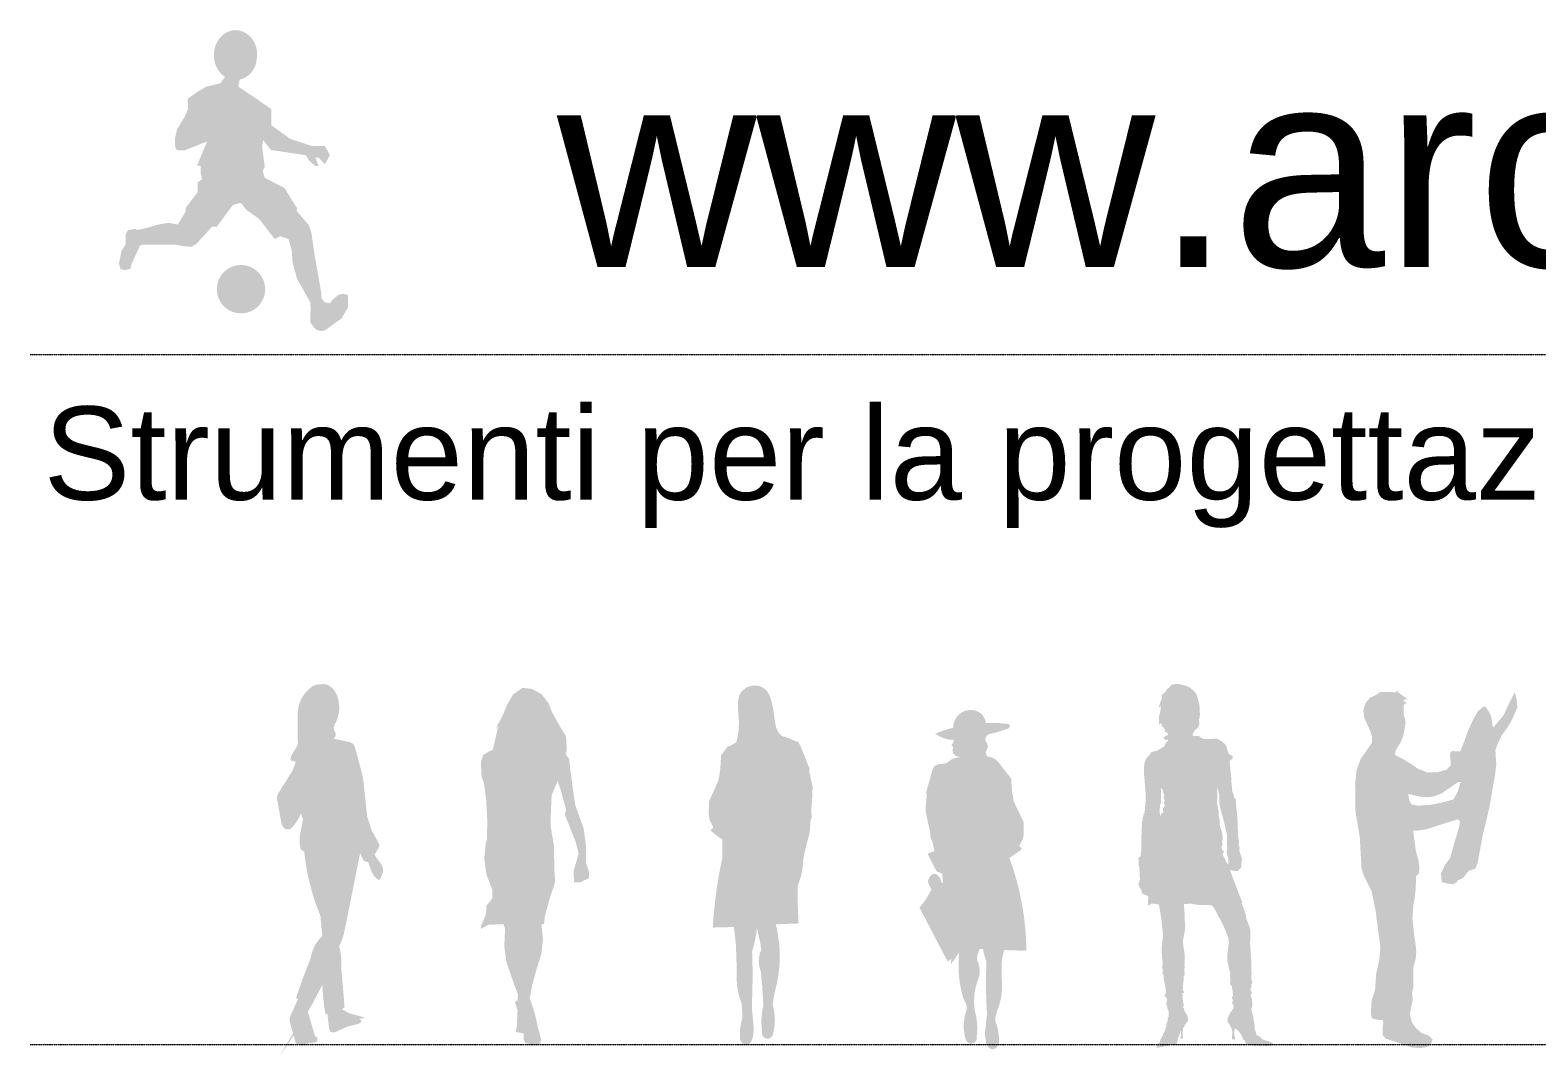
# Model space of a CAD drawing. Header units: inches. Extents: x -449 to 9267, y -5852 to 3388.
# Drawn here: x 2957 to 6605, y 899 to 3388 of the extents above; entities that cross this region are included whole.
import ezdxf

# ---------------------------------------------------------------- set-up
doc = ezdxf.new("R2010")
doc.units = ezdxf.units.IN
doc.header["$MEASUREMENT"] = 0
doc.linetypes.add('TRATTEGGIATA2', pattern=[0.375, 0.25, -0.125])
doc.layers.add('FIGURE_PERSONE', color=252, linetype='Continuous', lineweight=0)
doc.styles.get("Standard").update_dxf_attribs({"font": 'Arial.ttf'})

msp = doc.modelspace()

# ---------------------------------------------------------------- hatches: boundary and pattern name
at = {"layer": 'FIGURE_PERSONE', "linetype": 'Continuous'}
h = msp.add_hatch(color=252, dxfattribs=at)
h.paths.add_polyline_path([(3540.6, 3197.1), (3518.3, 3212.6), (3504.7, 3222.3), (3460.2, 3252), (3464, 3268.5), (3472, 3271), (3480.3, 3275.5), (3487.9, 3281.5), (3494.4, 3289), (3499.6, 3297.6), (3503.5, 3307.2), (3506.1, 3326.4), (3505.9, 3338.4), (3503.5, 3348.6), (3499.6, 3358.2), (3494.4, 3366.9), (3487.9, 3374.3), (3480.3, 3380.4), (3472, 3384.8), (3463.2, 3387.6), (3454, 3388.5), (3444.9, 3387.6), (3436, 3384.8), (3427.7, 3380.4), (3420.2, 3374.3), (3413.7, 3366.9), (3408.4, 3358.2), (3404.5, 3348.6), (3402.2, 3338.4), (3401.4, 3327.9), (3402.2, 3317.4), (3404.5, 3307.2), (3408.4, 3297.6), (3413.7, 3289), (3420.2, 3281.5), (3427.7, 3275.5), (3428.4, 3275.1), (3416.8, 3259.8), (3384.3, 3252), (3362.3, 3239.7), (3338, 3222.2), (3339, 3198.2), (3330.3, 3178.2), (3311.9, 3147.7), (3307.1, 3125.4), (3307.1, 3108), (3311.9, 3097.3), (3330.3, 3097.3), (3384.9, 3119), (3360.8, 3060.8), (3369.1, 3059.8), (3369.1, 3042.1), (3373.1, 3027.9), (3362.3, 3019.8), (3362.3, 3002.3), (3362.3, 2996.5), (3332.8, 2957.9), (3332.8, 2949), (3314.5, 2918.1), (3291.4, 2922), (3268.2, 2918.1), (3240.2, 2910.3), (3216.8, 2904.9), (3210.2, 2907.4), (3193.7, 2904.5), (3187.9, 2894.8), (3187.9, 2870.5), (3177.6, 2853.5), (3171.6, 2823.6), (3175.3, 2810.5), (3185.9, 2807.5), (3199.8, 2811.1), (3201.7, 2821.9), (3221, 2863.2), (3219.1, 2864.4), (3226.7, 2869), (3310.6, 2869), (3324.1, 2866.1), (3346.8, 2863.8), (3359.8, 2871.9), (3397.4, 2913.1), (3407.9, 2912.2), (3447.6, 2965.5), (3466.9, 2970.5), (3479.5, 2953.9), (3511.2, 2931.4), (3548.4, 2883.1), (3562.5, 2889.5), (3581.9, 2883), (3590, 2856), (3592, 2825), (3602.6, 2787.2), (3634.6, 2730), (3635.6, 2717.4), (3635.6, 2705.8), (3634.6, 2700), (3634.6, 2681.6), (3644.3, 2668), (3648.2, 2664.1), (3658.8, 2660.2), (3669.5, 2661.2), (3710.6, 2690.9), (3726.2, 2717.4), (3726.2, 2730), (3725.7, 2747.5), (3715, 2750.4), (3704.4, 2748.4), (3692.7, 2739.7), (3681.5, 2727.3), (3669.5, 2730), (3661.7, 2739.7), (3661.7, 2750.4), (3644.3, 2850.2), (3637.8, 2896.4), (3634.6, 2907.4), (3631.1, 2916.6), (3602, 2950.7), (3602.6, 2959.1), (3596.3, 2967.3), (3572.6, 3006.2), (3524.1, 3031.2), (3519.7, 3047.7), (3524.6, 3057.9), (3518.1, 3106.7), (3520.8, 3122.3), (3540.6, 3097.3), (3547.4, 3097.3), (3624, 3085.7), (3631.7, 3073.1), (3647.2, 3059.5), (3655, 3059.5), (3647.2, 3079.9), (3655, 3079.9), (3670.5, 3064.3), (3682.1, 3085.7), (3670.5, 3108), (3638.5, 3108), (3586.2, 3125.4), (3540.6, 3158.3)])
h.paths.add_polyline_path([(3408.4, 2761.5, 1), (3525.7, 2761.5, 1)], flags=17)
at = {"layer": 'FIGURE_PERSONE'}
h = msp.add_hatch(color=256, dxfattribs=at)
edge = h.paths.add_edge_path()
edge.add_ellipse((3698.2, 1568.2), major_axis=(64.5, 8.6), ratio=0.999295, start_angle=-1.4085, end_angle=7.2211, ccw=False)
edge.add_line((3761.1, 1584.9), (3743.3, 1651.8))
edge.add_line((3743.3, 1651.8), (3741.6, 1656.9))
edge.add_line((3741.6, 1656.9), (3739.2, 1660.4))
edge.add_line((3739.2, 1660.4), (3735.4, 1663.1))
edge.add_line((3735.4, 1663.1), (3729.1, 1665.4))
edge.add_line((3729.1, 1665.4), (3691.7, 1673.3))
edge.add_line((3691.7, 1673.3), (3693.3, 1675))
edge.add_line((3693.3, 1675), (3695.4, 1678.2))
edge.add_line((3695.4, 1678.2), (3696.2, 1681))
edge.add_line((3696.2, 1681), (3696.3, 1684.8))
edge.add_line((3696.3, 1684.8), (3695.5, 1688))
edge.add_line((3695.5, 1688), (3693.7, 1691.1))
edge.add_line((3693.7, 1691.1), (3692.5, 1693.9))
edge.add_line((3692.5, 1693.9), (3691.8, 1697.1))
edge.add_line((3691.8, 1697.1), (3691.7, 1700.8))
edge.add_line((3691.7, 1700.8), (3692.3, 1704.3))
edge.add_line((3692.3, 1704.3), (3694.1, 1708.6))
edge.add_line((3694.1, 1708.6), (3697.1, 1714.1))
edge.add_ellipse((3626.9, 1748.3), major_axis=(77.4, 10.3), ratio=0.999295, start_angle=-33.6225, end_angle=3.2709)
edge.add_ellipse((3656.3, 1734.4), major_axis=(16.1, 70.7), ratio=0.646141, start_angle=-57.988, end_angle=14.3724)
edge.add_ellipse((3659.3, 1777), major_axis=(34.9, 3), ratio=0.810624, start_angle=83.9502, end_angle=122.5713)
edge.add_ellipse((3690.9, 1731.3), major_axis=(-84.5, 19.6), ratio=0.974265, start_angle=-39.9875, end_angle=13.7433)
edge.add_line((3604.3, 1730.8), (3604.7, 1661.7))
edge.add_ellipse((3591.2, 1661.6), major_axis=(13.4, 1.8), ratio=0.999295, start_angle=-41.0092, end_angle=-7.2664, ccw=False)
edge.add_line((3602.5, 1654.2), (3591.3, 1637.2))
edge.add_line((3591.3, 1637.2), (3589.4, 1633.3))
edge.add_line((3589.4, 1633.3), (3588, 1629.1))
edge.add_line((3588, 1629.1), (3587.1, 1625.7))
edge.add_line((3587.1, 1625.7), (3587, 1622.2))
edge.add_line((3587, 1622.2), (3589.5, 1620.4))
edge.add_line((3589.5, 1620.4), (3600, 1617.8))
edge.add_line((3600, 1617.8), (3593.7, 1600.9))
edge.add_ellipse((3547.7, 1618.3), major_axis=(48.8, 6.5), ratio=0.999295, start_angle=-39.6432, end_angle=-28.3464, ccw=False)
edge.add_line((3589.4, 1592.2), (3556.9, 1540.4))
edge.add_line((3556.9, 1540.4), (3555.5, 1537.5))
edge.add_line((3555.5, 1537.5), (3554.5, 1532.3))
edge.add_line((3554.5, 1532.3), (3554.4, 1527))
edge.add_line((3554.4, 1527), (3565.1, 1467.9))
edge.add_line((3565.1, 1467.9), (3568.4, 1460.2))
edge.add_line((3568.4, 1460.2), (3573.4, 1455.6))
edge.add_line((3573.4, 1455.6), (3579.1, 1454))
edge.add_line((3579.1, 1454), (3584.4, 1454.2))
edge.add_line((3584.4, 1454.2), (3588.6, 1456.4))
edge.add_line((3588.6, 1456.4), (3591.2, 1459))
edge.add_line((3591.2, 1459), (3592.2, 1460.4))
edge.add_ellipse((3501.5, 1539.3), major_axis=(119.3, 15.9), ratio=0.999295, start_angle=-48.6152, end_angle=-31.7984)
edge.add_ellipse((3599.5, 1495.3), major_axis=(12.7, 1.7), ratio=0.999295, start_angle=-31.7984, end_angle=-8.6133)
edge.add_ellipse((3681.9, 1505.8), major_axis=(69.8, 9.3), ratio=0.999295, start_angle=181.2134, end_angle=195.6962)
edge.add_line((3617.2, 1478), (3609.8, 1439.7))
edge.add_ellipse((3640.2, 1421.7), major_axis=(-6.4, 48.6), ratio=0.633397, start_angle=63.5234, end_angle=96.8839)
edge.add_ellipse((3619.4, 1410.8), major_axis=(8.98, 1.2), ratio=0.999295, start_angle=165.8775, end_angle=238.6287)
edge.add_ellipse((3642.9, 1464.1), major_axis=(66.7, 8.9), ratio=0.999295, start_angle=238.6287, end_angle=242.4716)
edge.add_ellipse((6903.7, 2347.5), major_axis=(3259.2, 1063), ratio=0.400238, start_angle=175.057, end_angle=181.7993)
edge.add_ellipse((4122, 1272.3), major_axis=(459.3, 61.3), ratio=0.999295, start_angle=175.885, end_angle=177.3504)
edge.add_ellipse((3553.4, 1222.5), major_axis=(106.5, 14.2), ratio=0.999295, start_angle=-2.603, end_angle=-2.4572, ccw=False)
edge.add_line((3660.4, 1232.3), (3663.8, 1195.9))
edge.add_ellipse((3732.8, 1110.3), major_axis=(-50, 98.8), ratio=0.865059, start_angle=13.8786, end_angle=49.6386)
edge.add_ellipse((5221.6, 505.8), major_axis=(1694.1, 226), ratio=0.999295, start_angle=150.5509, end_angle=153.9804)
edge.add_ellipse((3495.8, 840.3), major_axis=(228.2, 30.4), ratio=0.999295, start_angle=54.1031, end_angle=55.4469, ccw=False)
edge.add_line((3604.9, 1042.9), (3585.3, 999.4))
edge.add_line((3585.3, 999.4), (3584.5, 994.6))
edge.add_line((3584.5, 994.6), (3585, 989))
edge.add_line((3585, 989), (3587.4, 980.3))
edge.add_line((3587.4, 980.3), (3599.1, 938.7))
edge.add_line((3599.1, 938.7), (3600.6, 936.4))
edge.add_line((3600.6, 936.4), (3601.9, 934.1))
edge.add_line((3601.9, 934.1), (3605.7, 932.9))
edge.add_line((3605.7, 932.9), (3609, 932.3))
edge.add_line((3609, 932.3), (3613.2, 933))
edge.add_line((3613.2, 933), (3642, 937.6))
edge.add_line((3642, 937.6), (3648.1, 938.8))
edge.add_line((3648.1, 938.8), (3650.5, 940))
edge.add_line((3650.5, 940), (3651.7, 941))
edge.add_line((3651.7, 941), (3652.2, 942.6))
edge.add_line((3652.2, 942.6), (3652.3, 947))
edge.add_line((3652.3, 947), (3651, 949.9))
edge.add_line((3651, 949.9), (3646.1, 954.3))
edge.add_ellipse((3678.7, 998.7), major_axis=(54.6, 7.3), ratio=0.999295, start_angle=155.2933, end_angle=226.0119, ccw=False)
edge.add_ellipse((3476.1, 840.3), major_axis=(228.2, 30.4), ratio=0.999295, start_angle=40.8008, end_angle=41.746, ccw=False)
edge.add_ellipse((-13662.6, 10140.5), major_axis=(-17311.7, 9091.5), ratio=0.2462361, start_angle=179.50209, end_angle=180.39414)
edge.add_ellipse((4231.1, 1100.3), major_axis=(562.5, 75), ratio=0.999295, start_angle=174.5497, end_angle=174.5921, ccw=False)
edge.add_ellipse((4231.1, 1100.3), major_axis=(562.5, 75), ratio=0.999295, start_angle=174.5921, end_angle=181.9177)
edge.add_ellipse((3658.4, 1129.3), major_axis=(122.5, 16.3), ratio=0.999295, start_angle=268.4632, end_angle=270.7693)
edge.add_line((3676.4, 1007.1), (3679.4, 980.4))
edge.add_line((3679.4, 980.4), (3679.8, 975.6))
edge.add_line((3679.8, 975.6), (3680.9, 969.9))
edge.add_line((3680.9, 969.9), (3683.1, 965))
edge.add_line((3683.1, 965), (3687.9, 962.6))
edge.add_line((3687.9, 962.6), (3694.3, 962.9))
edge.add_line((3694.3, 962.9), (3702.8, 966.2))
edge.add_line((3702.8, 966.2), (3721.4, 975.4))
edge.add_ellipse((3727.6, 962.9), major_axis=(13.9, 1.9), ratio=0.999295, start_angle=96.6724, end_angle=108.7685, ccw=False)
edge.add_line((3724.1, 976.4), (3753.3, 983.9))
edge.add_line((3753.3, 983.9), (3757, 986.6))
edge.add_line((3757, 986.6), (3757.9, 989.7))
edge.add_line((3757.9, 989.7), (3757.3, 992.2))
edge.add_line((3757.3, 992.2), (3753.4, 995.5))
edge.add_ellipse((3778, 1085.3), major_axis=(55.2, 82.4), ratio=0.655134, start_angle=166.1296, end_angle=207.1216, ccw=False)
edge.add_line((3711.4, 1014), (3710.6, 1014.3))
edge.add_line((3710.6, 1014.3), (3709.4, 1018.5))
edge.add_ellipse((3651.4, 1126.7), major_axis=(-64.2, 105.5), ratio=0.465432, start_angle=173.2528, end_angle=181.2673)
edge.add_ellipse((4073.3, 1095), major_axis=(360.8, 48.1), ratio=0.999295, start_angle=168.8631, end_angle=183.9878, ccw=False)
edge.add_ellipse((3541.1, 1127.8), major_axis=(167.7, 22.4), ratio=0.999295, start_angle=-11.1369, end_angle=7.2712, ccw=False)
edge.add_ellipse((3584.7, 1234.4), major_axis=(134.3, 17.9), ratio=0.999295, start_angle=-34.9663, end_angle=-19.1046, ccw=False)
edge.add_ellipse((-46995.4, 11519.1), major_axis=(51300, 6843.5), ratio=0.9992952, start_angle=-19.1046, end_angle=-18.89117)
edge.add_line((3755.6, 1396.2), (3761.8, 1382.3))
edge.add_ellipse((3772.7, 1387.1), major_axis=(11.9, 1.6), ratio=0.999295, start_angle=196.324, end_angle=271.5795)
edge.add_arc((10249.6, 3748.6), 6896.2, 200.12981, 200.28699)
edge.add_arc((3940.3, 1419.7), 170.9, 201.3418, 206.2687)
edge.add_arc((3811.6, 1362.2), 30.5, 216.3296, 230.1739)
edge.add_arc((3815.4, 1355.4), 28.6, 215.5749, 233.3732)
edge.add_arc((3800.5, 1335.7), 3.9, 235.9683, 336.9283)
edge.add_arc((3844.2, 1321.5), 42, 154.2593, 162.5258, ccw=False)
edge.add_arc((3564, 1448.2), 265.5, 335.9056, 338.3172)
edge.add_line((3810.7, 1350.1), (3810.6, 1360.8))
edge.add_line((3810.6, 1360.8), (3807, 1368.7))
edge.add_line((3807, 1368.7), (3802.5, 1375.5))
edge.add_line((3802.5, 1375.5), (3802.2, 1375.8))
edge.add_line((3802.2, 1375.8), (3793, 1387.9))
edge.add_line((3793, 1387.9), (3790.4, 1392.9))
edge.add_line((3790.4, 1392.9), (3800.5, 1409.1))
edge.add_line((3800.5, 1409.1), (3801.7, 1413.6))
edge.add_line((3801.7, 1413.6), (3801.6, 1416.5))
edge.add_line((3801.6, 1416.5), (3800.8, 1419.8))
edge.add_line((3800.8, 1419.8), (3783.1, 1452.1))
edge.add_ellipse((3860.7, 1494.8), major_axis=(87.8, 11.7), ratio=0.999295, start_angle=178.5915, end_angle=201.1734, ccw=False)
edge.add_line((3772.6, 1485.3), (3762.9, 1575.2))
h = msp.add_hatch(color=256, dxfattribs=at)
h.paths.add_polyline_path([(4255.9, 1645.2), (4254.1, 1679), (4240.3, 1701.3), (4219.2, 1739.6), (4211.9, 1759.2), (4194.4, 1781.4), (4171.6, 1793.9), (4148.6, 1796.5), (4125.7, 1780.5), (4111.9, 1756.5), (4100.1, 1728.8), (4082.6, 1695), (4090, 1704), (4077, 1646.5), (4066.1, 1641.9), (4053.3, 1634), (4047.8, 1617.1), (4049.6, 1580.6), (4055.2, 1566.3), (4060.6, 1526.3), (4062.1, 1499.5), (4217.4, 1499.5), (4219.2, 1536.8), (4233.9, 1571.5), (4240.3, 1551.9), (4254.1, 1502), (4253.5, 1499.5), (4281.1, 1499.5), (4277, 1510.8), (4272.4, 1538.3), (4267.8, 1573.1), (4261.4, 1624.7), (4253.2, 1636.1)])
h.paths.add_polyline_path([(4281.1, 1499.5), (4253.5, 1499.5), (4251.3, 1489.6), (4278, 1421.9), (4284.4, 1395.2), (4272.4, 1353.3), (4273.3, 1325.7), (4288, 1325.7), (4309.1, 1335.5), (4310, 1349.7), (4302.7, 1372), (4302.7, 1411.9), (4296.3, 1457.3)])
h.paths.add_polyline_path([(4216.5, 1462.8), (4217.4, 1499.5), (4062.1, 1499.5), (4063.4, 1476.3), (4062.5, 1429), (4059.8, 1421.5), (4056, 1383.2), (4061.5, 1344), (4075.3, 1308.4), (4075.3, 1287), (4061.5, 1269.2), (4061.5, 1269.2), (4209.6, 1269.2), (4213.7, 1284.1), (4227.5, 1325.8), (4225.7, 1360.4), (4224.7, 1415.7)])
h.paths.add_polyline_path([(4194.6, 1223.4), (4200.9, 1225.3), (4202.7, 1243.9), (4209.6, 1269.2), (4061.5, 1269.2), (4059.8, 1247.8), (4047.8, 1219.3), (4048.7, 1213.1), (4066.1, 1222.9), (4101.9, 1224.7), (4106.5, 1214.9), (4104.6, 1171.2), (4109.2, 1135.6), (4120.2, 1101.8), (4137.7, 1053.7), (4136.7, 1040.4), (4130.2, 1035.9), (4136.7, 1015.4), (4134.9, 978.1), (4132.2, 964.6), (4139.5, 962), (4151.4, 960.2), (4151.4, 945.1), (4155.1, 937), (4170.7, 933.5), (4190.8, 932.6), (4193.6, 946), (4186.2, 973.5), (4178.9, 1006.5), (4172.4, 1027), (4166.1, 1045.7), (4172.4, 1077.7), (4181.7, 1112.3), (4194.4, 1152.5), (4198.2, 1188.8)])
h = msp.add_hatch(color=256, dxfattribs=at)
edge = h.paths.add_edge_path()
edge.add_line((4821.9, 1655.6), (4819.3, 1660.1))
edge.add_line((4819.3, 1660.1), (4817, 1665))
edge.add_line((4817, 1665), (4805.1, 1669.4))
edge.add_line((4805.1, 1669.4), (4783.7, 1678.5))
edge.add_line((4783.7, 1678.5), (4779.6, 1678.6))
edge.add_line((4779.6, 1678.6), (4775.7, 1680.8))
edge.add_line((4775.7, 1680.8), (4772, 1684.4))
edge.add_line((4772, 1684.4), (4768.8, 1688.6))
edge.add_line((4768.8, 1688.6), (4766.2, 1692.8))
edge.add_line((4766.2, 1692.8), (4764.4, 1696))
edge.add_line((4764.4, 1696), (4763.3, 1699.4))
edge.add_line((4763.3, 1699.4), (4762.3, 1703.1))
edge.add_line((4762.3, 1703.1), (4761.3, 1707.1))
edge.add_line((4761.3, 1707.1), (4760.5, 1711.3))
edge.add_line((4760.5, 1711.3), (4759.8, 1715.7))
edge.add_line((4759.8, 1715.7), (4759, 1720.3))
edge.add_line((4759, 1720.3), (4758.4, 1725))
edge.add_line((4758.4, 1725), (4757.7, 1729.9))
edge.add_line((4757.7, 1729.9), (4757, 1734.8))
edge.add_line((4757, 1734.8), (4756.3, 1739.8))
edge.add_line((4756.3, 1739.8), (4755.5, 1744.7))
edge.add_line((4755.5, 1744.7), (4754.6, 1749.7))
edge.add_line((4754.6, 1749.7), (4753.7, 1754.6))
edge.add_line((4753.7, 1754.6), (4752.6, 1759.4))
edge.add_line((4752.6, 1759.4), (4751.5, 1764.2))
edge.add_line((4751.5, 1764.2), (4750.1, 1768.7))
edge.add_line((4750.1, 1768.7), (4748.6, 1773.1))
edge.add_line((4748.6, 1773.1), (4747, 1777.3))
edge.add_line((4747, 1777.3), (4745.1, 1781.3))
edge.add_line((4745.1, 1781.3), (4743, 1785))
edge.add_line((4743, 1785), (4740.6, 1788.3))
edge.add_line((4740.6, 1788.3), (4738, 1791.4))
edge.add_line((4738, 1791.4), (4735.1, 1794))
edge.add_line((4735.1, 1794), (4731.9, 1796.3))
edge.add_line((4731.9, 1796.3), (4728.4, 1798.2))
edge.add_line((4728.4, 1798.2), (4724.6, 1799.5))
edge.add_line((4724.6, 1799.5), (4721.3, 1801.3))
edge.add_line((4721.3, 1801.3), (4716.5, 1802.2))
edge.add_line((4716.5, 1802.2), (4710.7, 1802.2))
edge.add_line((4710.7, 1802.2), (4704.5, 1801.5))
edge.add_line((4704.5, 1801.5), (4698.4, 1800.2))
edge.add_line((4698.4, 1800.2), (4692.9, 1798.3))
edge.add_line((4692.9, 1798.3), (4688.7, 1796))
edge.add_line((4688.7, 1796), (4686.3, 1793.4))
edge.add_line((4686.3, 1793.4), (4681.7, 1790.1))
edge.add_line((4681.7, 1790.1), (4678.1, 1786.3))
edge.add_line((4678.1, 1786.3), (4675.3, 1782.2))
edge.add_line((4675.3, 1782.2), (4673.3, 1777.7))
edge.add_line((4673.3, 1777.7), (4671.9, 1772.9))
edge.add_line((4671.9, 1772.9), (4671, 1767.9))
edge.add_line((4671, 1767.9), (4670.5, 1762.7))
edge.add_line((4670.5, 1762.7), (4670.4, 1757.4))
edge.add_line((4670.4, 1757.4), (4670.4, 1752))
edge.add_line((4670.4, 1752), (4670.6, 1746.6))
edge.add_line((4670.6, 1746.6), (4670.7, 1741.3))
edge.add_line((4670.7, 1741.3), (4671.3, 1735.7))
edge.add_line((4671.3, 1735.7), (4671.7, 1730.2))
edge.add_line((4671.7, 1730.2), (4672.1, 1724.7))
edge.add_line((4672.1, 1724.7), (4672.4, 1719.3))
edge.add_line((4672.4, 1719.3), (4672.5, 1714))
edge.add_line((4672.5, 1714), (4672.5, 1708.7))
edge.add_line((4672.5, 1708.7), (4672.4, 1703.4))
edge.add_line((4672.4, 1703.4), (4672.2, 1698.2))
edge.add_line((4672.2, 1698.2), (4671.7, 1692.9))
edge.add_line((4671.7, 1692.9), (4671.1, 1687.6))
edge.add_line((4671.1, 1687.6), (4670.2, 1682.3))
edge.add_line((4670.2, 1682.3), (4669.2, 1676.9))
edge.add_line((4669.2, 1676.9), (4667.9, 1671.4))
edge.add_line((4667.9, 1671.4), (4666.3, 1665.9))
edge.add_line((4666.3, 1665.9), (4665.1, 1663.9))
edge.add_line((4665.1, 1663.9), (4663.6, 1663.1))
edge.add_line((4663.6, 1663.1), (4658.1, 1660.1))
edge.add_line((4658.1, 1660.1), (4652.6, 1657.1))
edge.add_line((4652.6, 1657.1), (4646.3, 1654.8))
edge.add_line((4646.3, 1654.8), (4645.2, 1654.3))
edge.add_line((4645.2, 1654.3), (4629.6, 1633.5))
edge.add_line((4629.6, 1633.5), (4627.2, 1597.4))
edge.add_line((4627.2, 1597.4), (4623.2, 1572.8))
edge.add_line((4623.2, 1572.8), (4607.7, 1538.3))
edge.add_line((4607.7, 1538.3), (4600, 1521))
edge.add_line((4600, 1521), (4599.6, 1489.2))
edge.add_line((4599.6, 1489.2), (4601.4, 1477.7))
edge.add_line((4601.4, 1477.7), (4610.9, 1458.7))
edge.add_line((4610.9, 1458.7), (4608, 1455.4))
edge.add_ellipse((4608.1, 1451.9), major_axis=(0.13, -3.55), ratio=0.930126, start_angle=179.0833, end_angle=320.1267)
edge.add_ellipse((4812.8, 1735.7), major_axis=(13, -363.3), ratio=0.930126, start_angle=-39.8733, end_angle=-32.5461)
edge.add_ellipse((5271.6, 1180.1), major_axis=(-42.7, -825.4), ratio=0.802337, start_angle=-104.7168, end_angle=-90.1432)
edge.add_ellipse((4559.4, 3833.4), major_axis=(93.4, -2615.9), ratio=0.930126, start_angle=-1.0197, end_angle=0.1652)
edge.add_ellipse((4555.1, 1149), major_axis=(49.7, -441.1), ratio=0.253578, start_angle=88.9455, end_angle=97.3311, ccw=False)
edge.add_ellipse((4277.8, 1138), major_axis=(15, -419.5), ratio=0.930126, start_angle=84.0076, end_angle=90.2137, ccw=False)
edge.add_ellipse((4822.4, 1096.2), major_axis=(6, -166.9), ratio=0.930126, start_angle=-95.9924, end_angle=-68.3941)
edge.add_ellipse((4644, 1012.6), major_axis=(1.5, -42.5), ratio=0.930126, start_angle=68.3941, end_angle=111.6059, ccw=False)
edge.add_ellipse((4789.9, 956.5), major_axis=(4.4, -123.6), ratio=0.930126, start_angle=-111.6059, end_angle=-87.0678)
edge.add_ellipse((4690, 949.2), major_axis=(0.6, -16.1), ratio=0.930126, start_angle=-80.8877, end_angle=69.1363)
edge.add_ellipse((4629.9, 971.3), major_axis=(3, -84.3), ratio=0.930126, start_angle=69.1363, end_angle=93.055)
edge.add_ellipse((2696.3, 791), major_axis=(77.5, -2170.4), ratio=0.930126, start_angle=93.055, end_angle=94.0901)
edge.add_ellipse((4717.9, 1022.9), major_axis=(0.6, -15.5), ratio=0.930126, start_angle=-95.6149, end_angle=-72.1149, ccw=False)
edge.add_ellipse((3498.7, 1108), major_axis=(46.3, -1296.7), ratio=0.930126, start_angle=84.3851, end_angle=90.3575)
edge.add_ellipse((4547.7, 1221.8), major_axis=(-37, -199.3), ratio=0.828025, start_angle=80.6085, end_angle=98.4183)
edge.add_ellipse((4666, 1161.7), major_axis=(22.8, -162.4), ratio=0.372767, start_angle=87.815, end_angle=108.3008, ccw=False)
edge.add_ellipse((4778.4, 1134.7), major_axis=(2.2, -62), ratio=0.930126, start_angle=-120.0484, end_angle=-66.8107)
edge.add_ellipse((4583.3, 1056.4), major_axis=(5.8, -162.4), ratio=0.930126, start_angle=78.8626, end_angle=106.7488, ccw=False)
edge.add_ellipse((4869, 987.4), major_axis=(5.4, -152.5), ratio=0.930126, start_angle=-108.2354, end_angle=-84.0127)
edge.add_ellipse((4741.8, 962.1), major_axis=(0.5, -14.8), ratio=0.930126, start_angle=-108.9627, end_angle=66.69)
edge.add_ellipse((4648.2, 992.8), major_axis=(4.3, -119.7), ratio=0.930126, start_angle=70.585, end_angle=106.7385)
edge.add_ellipse((4781.1, 1039.9), major_axis=(1.1, -30.9), ratio=0.930126, start_angle=-132.0468, end_angle=-75.2848, ccw=False)
edge.add_ellipse((4493.5, 1150.4), major_axis=(32.2, -292.1), ratio=0.945536, start_angle=66.0826, end_angle=98.5717)
edge.add_line((4761.8, 1224.1), (4817, 1226.3))
edge.add_ellipse((4153.5, 1204.7), major_axis=(-33.4, 1040.6), ratio=0.637597, start_angle=-89.9846, end_angle=-85.3702)
edge.add_ellipse((4768.5, 1339.6), major_axis=(-53.3, -147.5), ratio=0.327134, start_angle=85.2179, end_angle=94.4867)
edge.add_ellipse((4558.3, 1389.5), major_axis=(269.2, -21.9), ratio=0.740213, start_angle=-9.8264, end_angle=3.3054, ccw=False)
edge.add_ellipse((4914.9, 1362.6), major_axis=(-7, -94.7), ratio=0.930126, start_angle=-96.7108, end_angle=-96.0821, ccw=False)
edge.add_line((4828.2, 1380.1), (4831.2, 1396.2))
edge.add_line((4831.2, 1396.2), (4844.1, 1447.9))
edge.add_line((4844.1, 1447.9), (4845.9, 1473.6))
edge.add_line((4845.9, 1473.6), (4848.6, 1482.7))
edge.add_line((4848.6, 1482.7), (4848, 1502.9))
edge.add_line((4848, 1502.9), (4850.2, 1532.4))
edge.add_line((4850.2, 1532.4), (4851, 1557.2))
edge.add_line((4851, 1557.2), (4842.6, 1595.5))
edge.add_line((4842.6, 1595.5), (4843.9, 1599.9))
edge.add_line((4843.9, 1599.9), (4821.9, 1655.6))
h = msp.add_hatch(color=256, dxfattribs=at)
h.paths.add_polyline_path([(5860.8, 1619), (5863.7, 1621.9), (5867.6, 1625.8), (5868.5, 1629.7), (5866.6, 1632.5), (5861.8, 1634.5), (5857.9, 1638.4), (5855.1, 1646.1), (5853.1, 1654.8), (5848.3, 1661.5), (5842.5, 1666.3), (5836.7, 1670.3), (5829.9, 1673.1), (5829.2, 1673.6), (5818.4, 1673.1), (5799, 1673.1), (5795.2, 1674.1), (5791.3, 1675.1), (5789.5, 1678), (5787.5, 1678.9), (5785.6, 1679.9), (5773, 1679.9), (5771.1, 1681.8), (5771.1, 1683.8), (5771.1, 1684.7), (5772.1, 1685.7), (5773, 1688.6), (5775.9, 1693.4), (5777.8, 1695.3), (5779.8, 1696.3), (5780.7, 1697.3), (5780.7, 1698.2), (5782.7, 1699.2), (5784.6, 1701.2), (5785.6, 1703), (5786.5, 1705), (5787.5, 1709.8), (5787.5, 1712.7), (5786.5, 1716.6), (5786.5, 1722.4), (5787.5, 1722.4), (5788.4, 1723.3), (5788.4, 1727.2), (5788.4, 1729.1), (5789.5, 1733), (5788.4, 1736.8), (5788.4, 1737.8), (5788.4, 1749.4), (5787.6, 1754.7), (5784.6, 1766.8), (5783.4, 1772.5), (5779.8, 1782.1), (5772.1, 1790.9), (5763.9, 1797.5), (5755.7, 1801.5), (5746.9, 1803.5), (5740.2, 1805.4), (5739.2, 1805.8), (5727.7, 1805.4), (5722.8, 1805.4), (5719, 1802.5), (5716.1, 1800.6), (5716.1, 1798.6), (5713.2, 1796.7), (5711.3, 1794.8), (5710.3, 1793.8), (5708.4, 1793.8), (5708.4, 1791.8), (5708.4, 1790.9), (5707.4, 1790), (5706.5, 1788), (5702.6, 1784.1), (5701.6, 1783.2), (5699.7, 1782.3), (5697.7, 1781.2), (5695.9, 1779.3), (5697.7, 1778.3), (5696.8, 1775.5), (5696.8, 1774.5), (5696.8, 1771.6), (5695.9, 1768.7), (5694.8, 1766.8), (5693.9, 1764.8), (5692.9, 1762), (5692, 1759.1), (5691, 1756.2), (5690, 1752.3), (5690, 1749.4), (5692, 1750.3), (5692.9, 1754.2), (5693.9, 1752.3), (5693.9, 1749.4), (5693.9, 1745.6), (5692.9, 1740.7), (5692, 1735.9), (5690, 1729.1), (5690, 1720.4), (5690, 1715.6), (5690, 1709.8), (5691.8, 1706.4), (5693.9, 1711.8), (5694.8, 1710.8), (5696.8, 1705.9), (5697.7, 1702.1), (5700.7, 1702.1), (5701.6, 1698.2), (5704.5, 1695.3), (5704.5, 1690.5), (5708.4, 1688.6), (5710.3, 1685.7), (5712.2, 1682.8), (5710.3, 1681.8), (5708.4, 1680.9), (5705.4, 1679.9), (5703.6, 1678.9), (5702.6, 1677), (5701.6, 1677), (5700.7, 1674.1), (5706.5, 1670.3), (5711.3, 1671.2), (5712.2, 1668.3), (5710.3, 1667.4), (5707.4, 1664.5), (5703.6, 1659.6), (5703.6, 1655.7), (5700.7, 1653.8), (5694.8, 1650), (5694, 1649.3), (5683, 1644), (5671.7, 1641.3), (5668.8, 1637.4), (5666.9, 1634.5), (5660.1, 1627.7), (5658.1, 1624.6), (5654.4, 1614.2), (5653.9, 1610.6), (5653.3, 1598.8), (5653.1, 1590.7), (5654.4, 1578.6), (5655.2, 1567.8), (5656.2, 1557.3), (5656.4, 1555.7), (5657, 1545.2), (5657.3, 1532.2), (5657, 1519.3), (5656.2, 1509.9), (5656.2, 1502.2), (5656.2, 1500.3), (5655.3, 1499.3), (5654.4, 1497.4), (5654.4, 1496.4), (5655.8, 1495), (5652.4, 1491.6), (5651.5, 1490.7), (5653.3, 1489.7), (5651.5, 1486.8), (5651.5, 1484.9), (5649.5, 1482.9), (5650.5, 1482), (5650.5, 1480), (5650.5, 1479.1), (5649.5, 1477.2), (5648.5, 1468.4), (5648.5, 1460.7), (5647.6, 1454.9), (5647.6, 1445.3), (5647.1, 1440.6), (5646.7, 1428.8), (5646.7, 1423.8), (5646.7, 1412.5), (5646.7, 1404.7), (5646.7, 1401.8), (5645.6, 1398), (5645.6, 1394.1), (5645.6, 1391.2), (5643.8, 1387.3), (5640.8, 1386.4), (5639.9, 1384.4), (5640.8, 1365.2), (5641.8, 1363.2), (5641.8, 1357.4), (5642.7, 1351.7), (5642.7, 1347.7), (5642.7, 1342), (5642.7, 1338.1), (5643.8, 1338.1), (5643.8, 1334.2), (5642.7, 1328.5), (5639.9, 1321.7), (5641.8, 1315.9), (5643.8, 1312.1), (5646.7, 1307.2), (5648.5, 1299.5), (5650.5, 1297.6), (5652.4, 1296.6), (5658.2, 1294.7), (5664, 1291.8), (5663, 1280.2), (5663, 1277.3), (5663, 1275.4), (5662.1, 1272.4), (5664, 1270.6), (5667.9, 1270.6), (5668.8, 1271.5), (5668.8, 1273.5), (5672.7, 1274.4), (5679.4, 1273.5), (5689.1, 1272.4), (5692, 1258), (5692.3, 1256), (5694, 1245.3), (5695.9, 1232.9), (5696.2, 1228.3), (5697.3, 1216.3), (5698.8, 1205.9), (5699.5, 1193.2), (5697.7, 1183.6), (5696.8, 1174.9), (5696.6, 1173.7), (5695.9, 1161.4), (5695.9, 1161.3), (5696.8, 1149.9), (5696.8, 1148.7), (5697.7, 1137.3), (5698.1, 1135.3), (5698.8, 1123.8), (5696.8, 1122.8), (5699.9, 1109.5), (5697.7, 1107.4), (5697.7, 1104.5), (5698.8, 1103.5), (5699.7, 1103.5), (5700.7, 1101.6), (5700.7, 1098.7), (5701.6, 1090), (5702, 1087.8), (5704.5, 1076.4), (5704.8, 1074.2), (5706.5, 1062.9), (5706.5, 1057.2), (5702.6, 1051.4), (5705.4, 1048.5), (5708.4, 1045.6), (5709.4, 1041.7), (5708.4, 1036.9), (5707.4, 1035.9), (5707.4, 1032), (5709.4, 1024.3), (5710.3, 1019.6), (5712.2, 1016.6), (5713.2, 1010.8), (5713.2, 1000.2), (5712.2, 999.3), (5710.3, 997.3), (5710.3, 995.3), (5711.3, 993.5), (5708.4, 984.7), (5706.5, 974.1), (5702.6, 963.5), (5699.7, 959.7), (5698.8, 958.7), (5700, 956.2), (5696.8, 952), (5693.9, 946.1), (5691, 939.4), (5688.1, 935.5), (5684.2, 931.7), (5684.2, 927.8), (5684.2, 925.9), (5687.1, 925.9), (5691, 926.8), (5697.7, 927.8), (5702.6, 928.8), (5707.4, 928.8), (5708.4, 929), (5720, 931.7), (5730.6, 934.6), (5734.4, 937.4), (5734.4, 941.4), (5735.4, 946.1), (5735.4, 950), (5738.3, 952.9), (5738.3, 955.8), (5740.2, 960.6), (5743.1, 967.4), (5743.1, 957.7), (5742.1, 950), (5741.2, 947.1), (5746.9, 947.1), (5748, 949.1), (5747.1, 954.2), (5746.9, 964.5), (5748, 969.3), (5748, 972.2), (5750.9, 978), (5755.7, 984.7), (5759.5, 990.6), (5760.5, 994.4), (5758.6, 1001.2), (5755.7, 1007.9), (5751.8, 1012.8), (5750.9, 1018.5), (5748.9, 1021.4), (5748, 1022.4), (5748, 1024.3), (5749.8, 1026.3), (5749.8, 1028.2), (5749.8, 1032), (5748.9, 1033.1), (5748.9, 1034), (5748, 1035.9), (5748, 1039.8), (5748, 1041.7), (5746.9, 1042.7), (5746.9, 1044.6), (5746.9, 1050.4), (5746.9, 1052.3), (5746, 1054.3), (5746, 1057.2), (5748, 1058.1), (5749.8, 1058.1), (5750.9, 1060.1), (5748, 1062.9), (5748, 1066.9), (5748, 1070.7), (5748, 1075.5), (5748.9, 1085.2), (5749.3, 1087.7), (5749.8, 1099.6), (5750.9, 1099.6), (5751.8, 1102.5), (5751.8, 1104.5), (5750.9, 1104.5), (5751.8, 1106.4), (5750.9, 1110.2), (5750.9, 1114.2), (5750.9, 1117), (5751.8, 1119.9), (5751.8, 1121.9), (5751.8, 1123.8), (5750.9, 1124.8), (5751.8, 1130.5), (5751.8, 1139.2), (5751.8, 1139.9), (5751.8, 1151.8), (5751.7, 1153.2), (5749.8, 1164.3), (5749.5, 1165.3), (5748, 1176.9), (5748, 1186.6), (5749.8, 1195.2), (5751.8, 1205.9), (5752.9, 1211.7), (5753.1, 1222.7), (5751.8, 1236.8), (5751.8, 1237.7), (5751.8, 1249.4), (5750.9, 1260.9), (5750.8, 1262), (5749.8, 1273.5), (5757.5, 1273.5), (5765.3, 1274.4), (5770.1, 1273.5), (5775, 1272.4), (5783.6, 1271.5), (5794.2, 1270.6), (5812.6, 1270.6), (5818.4, 1269.5), (5824.2, 1261.8), (5825.6, 1258.6), (5831, 1248.3), (5832.9, 1244.5), (5838.7, 1234.8), (5842.5, 1227.1), (5845.4, 1221.3), (5845.7, 1220.3), (5850.2, 1209.7), (5850.7, 1208.6), (5855.1, 1198.1), (5857.9, 1191.3), (5858.3, 1190.3), (5858.9, 1178.9), (5858.6, 1176.2), (5857, 1165.3), (5856.5, 1162.4), (5855.1, 1149.9), (5854.8, 1142.2), (5856, 1131.5), (5857.9, 1123.8), (5859.9, 1114.2), (5862.8, 1104.5), (5861.8, 1103.5), (5861.8, 1094.8), (5862.8, 1091.9), (5862.8, 1088.1), (5862.8, 1084.2), (5861.8, 1082.3), (5861.8, 1079.4), (5862.8, 1077.5), (5863.7, 1076.4), (5865.7, 1075.5), (5867.6, 1064), (5868.5, 1056.2), (5868.5, 1052.3), (5868.5, 1051.4), (5867.6, 1049.4), (5865.7, 1047.5), (5866.6, 1044.6), (5869.5, 1039.8), (5867.6, 1036.9), (5866.6, 1034), (5867.6, 1032), (5867.6, 1031.1), (5868.5, 1030.2), (5870.5, 1026.3), (5871.4, 1026.3), (5871.4, 1025.3), (5869.5, 1022.4), (5869.5, 1020.5), (5869.5, 1019.6), (5863.7, 1012.8), (5860.8, 1007.9), (5858.9, 1003.1), (5856, 996.4), (5856, 987.6), (5859.9, 982.8), (5860.8, 980.9), (5861.8, 978), (5863.7, 975.1), (5864.7, 972.2), (5865.7, 972.2), (5867.6, 961.6), (5866.6, 953.9), (5866.6, 949.1), (5865.7, 946.1), (5873.4, 946.1), (5873.4, 949.1), (5873.4, 952), (5872.4, 953.9), (5871.4, 963.5), (5873.4, 972.2), (5879.2, 968.4), (5883.1, 964.5), (5887.8, 958.7), (5891.7, 950.9), (5892.6, 947.1), (5892.6, 945.2), (5896.6, 944.2), (5897.5, 942.3), (5898.5, 938.4), (5902.3, 933.6), (5908.1, 931.7), (5915.8, 930.7), (5925.5, 930.7), (5936.1, 929.7), (5954.4, 929.7), (5963.1, 930.7), (5965, 931.7), (5966, 933.6), (5965, 936.5), (5962.1, 938.4), (5954.4, 941.4), (5946.7, 943.2), (5941.9, 945.2), (5938.1, 947.1), (5936.1, 950), (5933.2, 952), (5928.4, 954.9), (5925.5, 956.8), (5925.5, 958.7), (5924.5, 961.6), (5921.8, 969.6), (5920.6, 981.9), (5920.1, 987.6), (5917.8, 997.3), (5917.8, 999.3), (5917.8, 1002.1), (5916.8, 1004.1), (5914.9, 1010.8), (5913.9, 1014.7), (5912.9, 1019.6), (5914.9, 1023.4), (5915.8, 1026.3), (5915.8, 1028.2), (5915.8, 1030.2), (5915.8, 1033.1), (5915.8, 1034), (5914.9, 1035.9), (5914.9, 1038.8), (5915.8, 1041.7), (5913.9, 1042.7), (5913.9, 1045.6), (5912, 1050.4), (5912, 1054.3), (5914.9, 1056.2), (5913.9, 1059.1), (5912, 1064), (5912, 1069.7), (5913.9, 1072.6), (5912.9, 1077.5), (5912.9, 1079.4), (5913.9, 1079.4), (5915.8, 1083.2), (5915.8, 1087.1), (5912.9, 1090), (5913.9, 1107.4), (5912.9, 1109.3), (5912.9, 1124.8), (5912.9, 1127.5), (5912.9, 1139.2), (5912.9, 1140.6), (5912, 1151.8), (5911.5, 1157.7), (5911, 1168.2), (5910, 1177.8), (5911, 1187.5), (5911, 1188.3), (5911, 1200.1), (5911, 1209.7), (5908.1, 1220.3), (5905.4, 1226.6), (5901.3, 1237.9), (5899.4, 1247.4), (5898.5, 1251.9), (5895, 1262.2), (5889.8, 1274.4), (5891.7, 1278.3), (5888.8, 1283.1), (5885.9, 1291.8), (5882, 1300.4), (5880.1, 1305.3), (5877.2, 1313.9), (5873.4, 1323.6), (5870.5, 1330.4), (5865.7, 1344.9), (5861.8, 1356.5), (5863.7, 1355.5), (5866.6, 1354.5), (5873.4, 1353.6), (5881.1, 1353.6), (5883.1, 1355.5), (5883.1, 1357.4), (5884, 1357.4), (5886.9, 1359.4), (5888.8, 1362.3), (5888.8, 1363.2), (5888.8, 1365.2), (5888.8, 1369), (5889.8, 1372.9), (5889.8, 1375.8), (5890.8, 1382.6), (5888.8, 1388.3), (5886.9, 1394.1), (5884.9, 1399.9), (5884, 1404.7), (5884.9, 1409.6), (5883.1, 1415.3), (5882.9, 1415.7), (5883.1, 1427), (5881.1, 1436.6), (5881.1, 1446.3), (5881.1, 1447.5), (5880.1, 1458.8), (5880.1, 1458.9), (5880.1, 1470.5), (5879.2, 1482), (5879.1, 1484.8), (5878.2, 1497.3), (5876.3, 1509), (5877.2, 1511.9), (5876.3, 1514.8), (5876.3, 1517.7), (5876.3, 1520.6), (5875.3, 1523.5), (5876.3, 1525.4), (5874.3, 1528.3), (5871.4, 1531.2), (5870.5, 1533.1), (5871.4, 1535.1), (5870.5, 1538.9), (5868.5, 1541.9), (5867.6, 1544.8), (5866.6, 1548.6), (5866.6, 1553.4), (5866.6, 1556.3), (5865.7, 1559.2), (5865.7, 1564), (5864.7, 1567.9), (5864.7, 1567.9), (5864.7, 1579.5), (5864.1, 1584.2), (5862.8, 1595.9)])
h.paths.add_polyline_path([(5831, 1557.3), (5831.3, 1555.8), (5833.8, 1544.8), (5835.7, 1536), (5835.7, 1530.2), (5835.7, 1519.6), (5835.7, 1518), (5837.7, 1507), (5840.5, 1496.4), (5842.1, 1490.1), (5845.4, 1479.1), (5846.6, 1473.7), (5849.3, 1462.6), (5851.1, 1453), (5854.1, 1442.4), (5854.1, 1431.7), (5854.1, 1424), (5854.1, 1416.3), (5855.1, 1411.5), (5855.1, 1407.6), (5855.1, 1406.7), (5854.1, 1402.8), (5853.1, 1398), (5854.1, 1396.1), (5855.1, 1391.2), (5856, 1387.3), (5857, 1384.4), (5857.9, 1380.6), (5857.9, 1370.9), (5858.9, 1370.9), (5856.2, 1369.6), (5855.1, 1371.9), (5852.2, 1374.8), (5851.1, 1378.7), (5849.3, 1383.5), (5844.5, 1390.3), (5843.4, 1395), (5847.3, 1399), (5845.4, 1402.8), (5842.5, 1404.7), (5841.6, 1408.6), (5841.6, 1413.4), (5844.5, 1416.3), (5841.6, 1423.1), (5843.4, 1428.8), (5844.2, 1432.1), (5842.5, 1446.3), (5839.6, 1454.9), (5837.7, 1460.7), (5836.7, 1466.5), (5836.7, 1473.2), (5836.5, 1477.1), (5833.8, 1488.7), (5833.8, 1499.3), (5831.9, 1509), (5829.9, 1519.6), (5830.3, 1522.8), (5831, 1534.1), (5831, 1549.6)], flags=16)
h.paths.add_polyline_path([(5699.7, 1547.6), (5699.7, 1543.7), (5700.7, 1541.9), (5702.6, 1535.1), (5701.6, 1535.1), (5701.6, 1534.1), (5700.7, 1532.2), (5701.6, 1528.3), (5702.6, 1526.4), (5703.8, 1522.8), (5701.6, 1520.6), (5701.6, 1514.8), (5702.6, 1513.8), (5705.4, 1513.8), (5704.5, 1511.9), (5702.6, 1509.9), (5701.6, 1508.1), (5699.7, 1505.2), (5699.7, 1498.4), (5700.7, 1496.4), (5700.7, 1495.5), (5699.7, 1495.5), (5696.8, 1493.5), (5693.9, 1488.7), (5692, 1485.8), (5692, 1489.7), (5691, 1499.3), (5692, 1509.9), (5692.9, 1515.8), (5694.8, 1519.6), (5694.8, 1529.3), (5694.8, 1548.6), (5694.8, 1554.3)], flags=16)
h = msp.add_hatch(color=256, dxfattribs=at)
h.paths.add_polyline_path([(6420.9, 1568.7), (6413.1, 1567.9), (6394.2, 1555), (6374.4, 1541.2), (6354.7, 1533.5), (6338.3, 1531.8), (6321.1, 1533.5), (6301.4, 1537.8), (6292.8, 1539.5), (6296.2, 1523.2), (6300.5, 1514.6), (6316.8, 1511.2), (6349.5, 1513.7), (6379.6, 1519.8), (6402.8, 1526.6), (6412.3, 1543.8), (6416.6, 1557.6), (6418.3, 1563.6)], flags=16)
h.paths.add_polyline_path([(6552.1, 1782.4), (6555.8, 1766.2), (6557.5, 1749.5), (6543.2, 1716.8), (6531.1, 1697.5), (6518.9, 1680.7), (6508.8, 1659.3), (6504.2, 1645.9), (6505.1, 1628.3), (6506.3, 1611.5), (6503.6, 1587.9), (6489.8, 1507.9), (6473.5, 1440.1), (6461.5, 1374.3), (6455.5, 1358.8), (6441.7, 1354.5), (6436.5, 1350.3), (6426.2, 1336.5), (6417.6, 1332.2), (6411.6, 1329.6), (6411.6, 1326.2), (6400.4, 1321), (6387.5, 1322.8), (6374.6, 1326.2), (6372.1, 1346.8), (6382.4, 1368.3), (6394.4, 1384.6), (6403.9, 1418.1), (6411.6, 1443.9), (6415.9, 1458.5), (6418.5, 1472.3), (6416.8, 1476.6), (6409.9, 1477.4), (6379.8, 1468), (6337.7, 1454.2), (6314.4, 1450.8), (6305, 1450.8), (6311.9, 1400.1), (6317.9, 1378.6), (6320.5, 1359.7), (6318.7, 1346.8), (6311.9, 1340.8), (6311.9, 1330.5), (6311, 1308.1), (6309.3, 1291), (6305.8, 1272.9), (6303.3, 1238.5), (6307.6, 1197.3), (6311, 1175.8), (6312.7, 1158.6), (6311, 1138.8), (6305.8, 1121.7), (6305.8, 1096.7), (6305.8, 1073.5), (6302.4, 1058.9), (6304.1, 1040.4), (6300.7, 1026.7), (6297.2, 1007.8), (6301.5, 988), (6312.7, 971.7), (6325.6, 961.3), (6342.8, 954.5), (6352.2, 945.9), (6347.9, 933), (6338.5, 927), (6322.1, 924.4), (6301.5, 926.1), (6280, 933.8), (6257.7, 941.6), (6239.6, 946.7), (6231, 956.2), (6231, 970.8), (6232.7, 986.3), (6231.9, 992.3), (6218.1, 993.1), (6205.2, 996.6), (6202.6, 1009.5), (6204.4, 1038.7), (6212.9, 1065.3), (6215.5, 1104.9), (6223.3, 1140.1), (6225.8, 1166.7), (6219.8, 1214), (6213.8, 1258.7), (6204.4, 1304.2), (6185.4, 1342.1), (6180.1, 1359), (6175.8, 1435.5), (6165.5, 1496.5), (6164.6, 1561.9), (6168.1, 1598), (6178.4, 1625.5), (6193.9, 1646.9), (6205, 1663.3), (6205, 1679.6), (6200.8, 1693.3), (6187, 1722.6), (6184.4, 1741.5), (6188.7, 1757.8), (6199.9, 1772.4), (6211.9, 1777.6), (6221.4, 1783.6), (6224.8, 1786.2), (6240.3, 1786.2), (6254.1, 1787), (6261.8, 1784.4), (6265.2, 1789.6), (6273.8, 1781.9), (6285, 1774.1), (6291, 1769.8), (6280.7, 1767.3), (6284.2, 1763), (6289.3, 1760.4), (6282.4, 1755.2), (6282.4, 1744.9), (6282.4, 1729.4), (6285, 1723.4), (6286.7, 1712.3), (6285, 1700.2), (6280.7, 1679.6), (6274.7, 1664.1), (6267.8, 1653.8), (6261.8, 1642.6), (6260.9, 1634), (6279.9, 1624.6), (6302.2, 1610.8), (6316.8, 1600.5), (6339.2, 1591.9), (6363.3, 1591.9), (6386.5, 1598.8), (6395.9, 1608.3), (6395.9, 1618.6), (6394.2, 1634), (6395.9, 1641.8), (6401.1, 1643.5), (6412.3, 1642.6), (6419.1, 1642.6), (6428.6, 1666.7), (6438.9, 1695.1), (6451, 1720.8), (6462.1, 1740.6), (6468.2, 1744.9), (6474.2, 1750.9), (6481.1, 1750.1), (6489.7, 1736.3), (6494, 1726.9), (6495.7, 1715.7), (6497.4, 1702.8), (6500, 1701.1), (6506, 1708.8), (6524, 1730.3), (6535.2, 1754.4), (6546.4, 1776.7), (6550.7, 1786.2)])
h = msp.add_hatch(color=256, dxfattribs=at)
h.paths.add_polyline_path([(5252.1, 1738.6, -0.26827), (5270.1, 1711.6, -0.040192), (5326.8, 1708.8, -0.621823), (5322, 1697.3, -0.040185), (5278.2, 1684.5, 0.314231), (5269.5, 1673.6), (5269.6, 1670.6), (5270.2, 1667.4), (5271, 1665.6), (5272.6, 1663.1), (5274.2, 1661.5), (5274.4, 1659.6), (5275.5, 1654.4), (5275.1, 1652.1), (5273.1, 1649.4), (5273.2, 1648.6), (5273.8, 1647), (5271.7, 1645.7), (5271, 1645), (5270.8, 1643.7), (5270.8, 1643.1), (5270.8, 1642), (5270.3, 1641.1), (5270, 1640.4), (5270.3, 1639.6), (5270.7, 1638.9), (5272, 1638.1), (5270.7, 1637.2), (5270.2, 1636.5), (5270.9, 1635.1), (5272.2, 1634.3), (5272.4, 1632.7), (5271.9, 1631.1), (5273.6, 1630.8), (5281.6, 1629.1), (5286.7, 1627.1), (5290.5, 1625.2), (5293.6, 1623.2), (5298.9, 1618.8), (5301.9, 1615.5), (5304.8, 1611.5), (5310.8, 1603.2), (5319.2, 1592.9), (5323.4, 1587.7), (5327.3, 1582.8), (5331.6, 1577.5), (5332.3, 1568.6), (5132.9, 1568.6), (5125.6, 1542.5), (5127.5, 1538.5), (5124.3, 1502), (5128.4, 1479), (5134.7, 1452), (5136.8, 1433.1), (5140.8, 1425), (5146.1, 1401.4, 0.047824), (5129.4, 1394.7), (5151.3, 1352.4), (5164.7, 1346.7), (5166.1, 1330.4, -0.09731), (5165.4, 1323.2, -0.179322), (5162, 1329, 0.179322), (5165.4, 1323.2, 0.092278), (5166.1, 1330), (5164.7, 1346.7), (5151.3, 1352.4), (5129.4, 1394.7, -0.047824), (5146.1, 1401.4), (5140.8, 1425), (5136.8, 1433.1), (5134.7, 1452), (5128.4, 1479), (5124.3, 1502), (5127.5, 1538.5), (5125.6, 1542.5), (5132.9, 1568.6), (5135.4, 1577.4), (5138.6, 1588.7), (5140.3, 1594.8), (5142.1, 1601.3), (5147.5, 1608.1), (5152.7, 1610.7), (5156.2, 1611.8), (5166.5, 1613), (5172.8, 1613.7), (5176.5, 1615.1), (5180.6, 1618.7), (5184.2, 1621.3), (5189.5, 1624.2), (5197, 1626.9), (5201, 1627.8), (5203.3, 1628.1), (5205.9, 1628.3), (5208.5, 1628.4), (5208.6, 1628.8), (5206.7, 1629.4), (5204.8, 1629.9), (5201, 1630.9), (5199.6, 1631.3), (5197.5, 1632.2), (5195.4, 1633.6), (5193, 1636.2), (5191.6, 1638.5), (5190.8, 1640.7), (5190.4, 1643), (5190.2, 1646.9), (5190.8, 1649.6), (5191, 1651.2), (5190.7, 1653.1), (5190.1, 1654.5), (5188.7, 1656.1), (5187.2, 1658.3), (5188.7, 1661.1), (5190.5, 1662.2), (5191.6, 1663.5), (5192, 1664.7), (5192.1, 1665.5), (5192, 1666.3), (5193.1, 1669.4), (5194.6, 1670.4), (5194.6, 1670.6, -0.160613), (5147.7, 1685.5, -0.032791), (5191.6, 1700.2, -0.562718)])
h.paths.add_polyline_path([(5338.3, 1520.7), (5334.1, 1543.7), (5332.3, 1568.6), (5132.9, 1568.6), (5125.6, 1542.5), (5127.5, 1538.5), (5124.3, 1502), (5128.4, 1479), (5134.7, 1452), (5136.8, 1433.1), (5140.8, 1425), (5146.1, 1401.4, 0.047824), (5129.4, 1394.7), (5151.3, 1352.4), (5164.7, 1346.7), (5166.1, 1330.4, -0.09731), (5165.4, 1323.2, -0.179322), (5162, 1329, 0.272235), (5146.9, 1346.7, 0.433089), (5131.1, 1323.3), (5138.8, 1308.9, -0.065998), (5109.8, 1264.7), (5177.8, 1134.4), (5186.6, 1139.9), (5186.2, 1128), (5206, 1156.3, 0.019887), (5204.4, 1134.1), (5250.7, 1134.1, 0.014761), (5249.3, 1137.2, 0.004354), (5248.8, 1138.1, -0.113151), (5255.9, 1164.8, 0.000392), (5259.8, 1164.6, 0.000399), (5263.7, 1164.3, 0.046578), (5271.7, 1134.1), (5309.1, 1134.1, -0.062615), (5315.2, 1161.8, 0.005454), (5368.6, 1160.3, 0.08544), (5328.1, 1383.1, 0.000738), (5327.5, 1385, 0.025526), (5355.9, 1404.9, 0.714128), (5353.9, 1410.8, -0.004727), (5353.9, 1410.8), (5351, 1413.8), (5360.6, 1431.6), (5362.3, 1442.4), (5361.8, 1472.2), (5353.9, 1488.4)])
h.paths.add_polyline_path([(5255.3, 1116.6), (5254.4, 1122.7), (5252.7, 1129.1), (5251.6, 1132), (5250.7, 1134.1), (5204.4, 1134.1), (5204.4, 1118.6), (5205, 1105.6), (5206.1, 1093.3), (5207.4, 1083.3), (5210.1, 1068.4), (5211.8, 1060.8), (5214.8, 1049), (5216.3, 1044), (5219.1, 1038.3, -0.226177), (5222.9, 1013.7), (5220.7, 1006.5), (5219.2, 1000.3), (5218.2, 994.8), (5217.2, 986), (5216.9, 976), (5217.2, 970), (5218.3, 960), (5219.8, 952.3), (5222.1, 944.2), (5223.8, 941.1), (5227.9, 937.3), (5229.7, 936.4), (5232.2, 935.6), (5235, 935.4), (5239.5, 936.1), (5243.2, 938), (5245.3, 939.9), (5248, 944.4), (5248.7, 947.3), (5248.9, 949.2), (5248.3, 953.3), (5248.8, 957.3), (5249.2, 961.6), (5249.5, 967.3), (5249.6, 971.6), (5249.6, 975.7), (5248.9, 988.1), (5248.1, 994), (5247.4, 998.6), (5246.5, 1002.8), (5245.3, 1008.3), (5244, 1013, -0.12228), (5250.1, 1086.1, 0.010901), (5251.1, 1088.4), (5252, 1090.5), (5253.9, 1096.7), (5255.1, 1103.4), (5255.5, 1106.9)])
h.paths.add_polyline_path([(5309.4, 1085.7), (5308.9, 1092.9), (5308.6, 1101.5), (5308.5, 1107), (5308.4, 1113.1), (5308.6, 1124.2), (5308.7, 1128.2), (5309.1, 1134.1), (5271.9, 1134.1), (5271.4, 1120.1), (5271, 1099.5), (5270.9, 1080.3), (5270.9, 1070.3), (5271.1, 1060.3), (5271.5, 1043.7), (5271.8, 1034.7), (5272.4, 1022), (5273.3, 1007), (5272.4, 1001.2), (5271.5, 991.8), (5270.6, 982.9), (5269.5, 971.9), (5268.9, 964.6), (5268.6, 957.7), (5268.7, 953.2), (5271.1, 937.7), (5272.8, 932.1), (5278.9, 924.3), (5287.1, 921.9), (5288.1, 921.9), (5295.4, 924.4), (5301.9, 934.1), (5302.3, 939), (5302.4, 944.1), (5302.1, 952.5), (5301.4, 958.9), (5299.4, 970.1), (5297.8, 976.4), (5295.7, 982.9), (5293.8, 990.1), (5293.3, 996.3), (5296.7, 1012.2), (5300.2, 1021.1), (5303, 1029.4), (5304.4, 1034.4), (5305.8, 1040), (5307.5, 1048.2), (5308.4, 1054.4), (5309.2, 1062.2), (5309.7, 1079.3)])

# ---------------------------------------------------------------- linework, layer by layer
at = {"layer": 'FIGURE_PERSONE', "color": 252, "linetype": 'TRATTEGGIATA2'}
for p, q in [((2956.5, 2603), (9224.7, 2603)), ((2956.5, 933), (9224.7, 933))]:
    msp.add_line(p, q, dxfattribs=at)

# ---------------------------------------------------------------- texts
at = {"layer": 'FIGURE_PERSONE', "attachment_point": 1}
for s, insert, char_height, width in [('www.archweb.it', (4232.4, 3293.7), 478.354, 5901.824), ("Strumenti per la progettazione e l'architettura", (2989, 2477.4), 225.574, 7092.332)]:
    msp.add_mtext(s, dxfattribs=dict(at, insert=insert, char_height=char_height, width=width))

doc.saveas('drawing.dxf')
